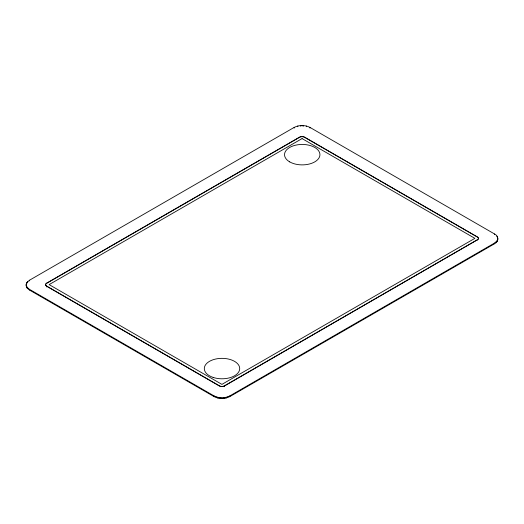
<?xml version="1.0" encoding="UTF-8"?>
<svg xmlns="http://www.w3.org/2000/svg" width="524" height="524" viewBox="0 0 524 524"><rect width="100%" height="100%" fill="white"/><g stroke="black" fill="none" stroke-linecap="round" stroke-linejoin="round"><path stroke-width="0.79" d="M26.2 284.787L27.052 282.325L29.468 280.235L294.18 127.404C299.021 124.876 305.119 124.876 309.959 127.404L494.532 233.966C498.802 235.682 498.815 242.049 494.532 243.765L229.82 396.596C224.979 399.124 218.881 399.124 214.041 396.596L29.468 290.034L27.052 287.945L26.2 284.787L26.298 286.32M26.2 285.482L26.298 283.949M497.702 240.051L497.8 238.518L497.8 239.213M26.298 285.626L27.052 287.25L29.468 289.34L214.041 395.902C218.881 398.43 224.979 398.43 229.82 395.902L494.532 243.071L496.949 240.981L497.702 239.357M46.623 283.17L299.564 137.131A3.544 2.044 0 0 1 304.575 137.131L477.377 236.9A3.544 2.044 0 0 1 477.377 239.789L224.436 386.005A3.544 2.044 0 0 1 219.425 386.005L46.623 286.235A3.544 2.044 0 0 1 46.623 283.34L46.623 283.17A3.544 2.044 0 0 0 46.623 286.058L46.623 286.929M46.623 283.34L299.564 137.308A3.544 2.044 0 0 1 304.575 137.308L477.377 237.071A3.544 2.044 0 0 1 477.94 237.496M46.623 286.058L219.425 385.828A3.544 2.044 0 0 0 224.436 385.828L477.377 239.789M497.702 237.68L497.702 238.374M497.42 236.855L497.42 237.549L496.949 236.055M497.42 240.189L497.42 240.883M496.949 240.981L496.949 241.675M496.307 241.741L496.307 242.435M494.532 233.966L494.532 234.66M494.532 243.071L494.532 243.765M309.959 127.404L309.959 128.098M306.337 126.002L306.337 126.697M303.527 125.57L303.527 126.264M302.073 125.518L302.073 126.212M300.612 125.57L300.612 126.264M297.802 126.002L297.802 126.697M294.18 127.404L294.18 128.098M229.82 395.902L229.82 396.596M227.508 396.93L227.508 397.624M226.198 397.303L226.198 397.998M224.816 397.572L224.816 398.266M224.449 385.815L224.436 386.692M223.388 397.736L223.388 398.43M221.927 397.788L221.927 398.482M220.473 397.736L220.473 398.43M219.045 397.572L219.045 398.266M217.663 397.303L217.663 397.998M216.353 396.93L216.353 397.624M214.041 395.902L214.041 396.596M29.468 280.235L29.468 280.93M29.468 289.34L29.468 290.034M27.693 281.565L27.693 282.259M27.693 288.01L27.693 288.704M27.052 282.325L26.58 283.812L26.58 283.117M27.052 287.25L27.052 287.945M26.58 286.451L26.58 287.145M478.294 237.988A3.544 2.044 0 0 1 477.377 239.966M302.073 138.578L49.125 284.611L221.927 384.38L474.875 238.348L302.073 138.578M289.707 161.89A17.705 10.225 0 0 0 319.332 157.305A17.705 10.225 0 0 0 297.645 144.788A17.705 10.225 0 0 0 289.707 161.89M213.15 377.424A17.705 10.225 0 0 0 239.71 368.575A17.705 10.225 0 0 0 213.15 359.719A17.705 10.225 0 0 0 213.15 377.424"/></g></svg>
